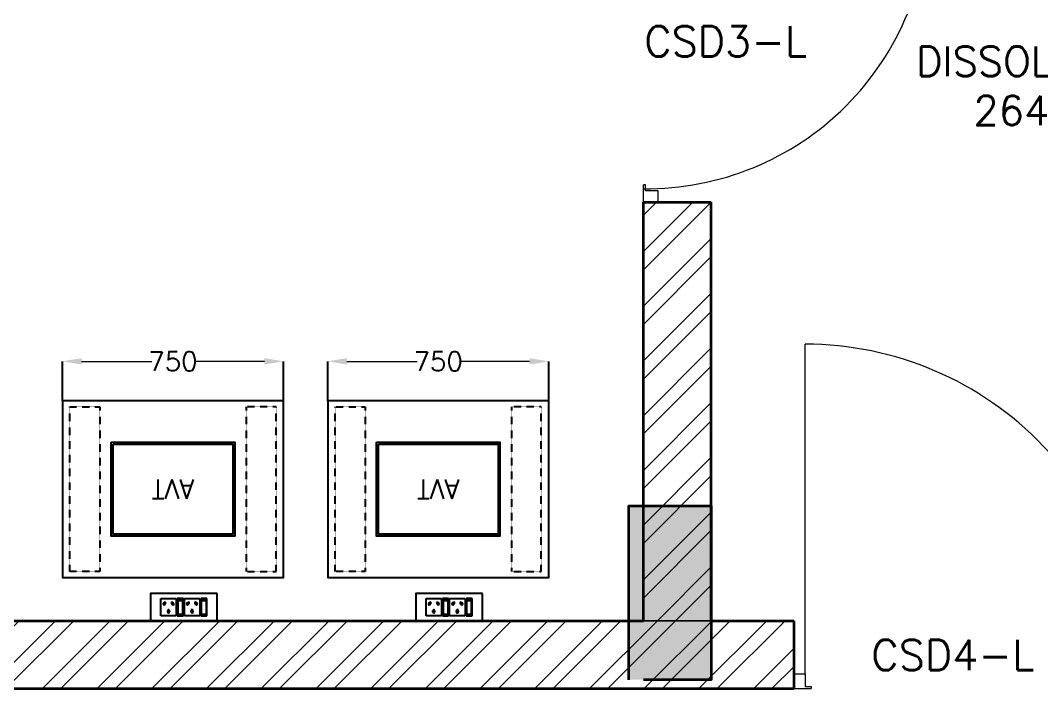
# Model space of a CAD drawing. Extents: x -52083 to 49512, y -145230 to 20224.
# Drawn here: x -35389 to -31925, y 8479 to 10745 of the extents above; entities that cross this region are included whole.
import ezdxf
from ezdxf.enums import TextEntityAlignment as Align

# ---------------------------------------------------------------- set-up
doc = ezdxf.new("R2010")
doc.units = 0
doc.header["$LTSCALE"] = 0.5
doc.header["$MEASUREMENT"] = 0
doc.header["$PDMODE"] = 32
doc.linetypes.add('HIDDEN', pattern=[0.375, 0.25, -0.125])
for name, color, linetype, lineweight in [('1050x2100 Door', 6, 'Continuous', 5), ('1200x2100 Door', 5, 'Continuous', 5), ('COL', 1, 'Continuous', 35), ('DIM', 3, 'Continuous', 5), ('Hatch-1', 8, 'Continuous', 5), ('Sa-Block Text', 7, 'Continuous', 18), ('wall-1', 7, 'Continuous', 35)]:
    doc.layers.add(name, color=color, linetype=linetype, lineweight=lineweight)
for name, color, linetype in [('PDF_Text', 5, 'Continuous'), ('SA-6MRP', 1, 'Continuous'), ('SA-FUR', 3, 'Continuous'), ('SA-Granite', 3, 'Continuous')]:
    doc.layers.add(name, color=color, linetype=linetype)
doc.styles.add('RomanS', font='romans.shx')
doc.styles.get("Standard").update_dxf_attribs({"font": 'romans.shx'})
doc.dimstyles.new('Sa-dim', dxfattribs={"dimtxt": 65, "dimasz": 65, "dimexe": 0, "dimexo": 0, "dimtad": 0, "dimdec": 0, "dimdsep": 46, "dimtxsty": 'Standard', "dimcen": 0, "dimclrd": 256, "dimclre": 7, "dimclrt": 1, "dimadec": 0, "dimazin": 0, "dimtfac": 1, "dimtdec": 0, "dimtmove": 0, "dimatfit": 3, "dimfxl": 1, "dimlwd": -1, "dimarcsym": 0})
pattern_1 = [(45, (5394.74, 2e-13), (-92.80777, 92.80777), []), (45, (5456.61, 2e-13), (-92.80777, 92.80777), [])]

# ---------------------------------------------------------------- blocks, each defined once
blk = doc.blocks.new('SD 1200x2100')
at = {"layer": '1200x2100 Door'}
for p, q in [((289771.1, 46661.9), (289771.1, 46711.8)), ((289771.1, 46711.8), (289829.5, 46711.8)), ((289771.1, 46661.9), (289771.1, 46711.8)), ((289809.4, 46661.9), (289809.4, 46705.1)), ((289809.4, 46705.1), (289829.5, 46705.1)), ((289829.5, 46705.1), (289829.5, 46711.8)), ((290971.1, 46711.8), (290912.7, 46711.8)), ((290912.7, 46705.1), (290912.7, 46711.8)), ((290932.8, 46705.1), (290912.7, 46705.1)), ((290932.8, 46661.9), (290932.8, 46705.1)), ((290971.1, 46661.9), (290971.1, 46711.8)), ((289771.1, 46661.9), (289809.4, 46661.9)), ((290971.1, 46661.9), (290932.8, 46661.9)), ((290932.8, 46661.9), (290932.8, 45543.9))]:
    blk.add_line(p, q, dxfattribs=at)
blk.add_arc((290932.8, 46661.9), 1118, 177.4426, 270, dxfattribs=at)
blk = doc.blocks.new('1050x2100')
at = {"layer": '1050x2100 Door'}
for p, q in [((289971.9, 46661.9), (289971.9, 46711.8)), ((289971.9, 46711.8), (290030.3, 46711.8)), ((289971.9, 46661.9), (289971.9, 46711.8)), ((290010.2, 46661.9), (290010.2, 46705.1)), ((290010.2, 46705.1), (290030.3, 46705.1)), ((290030.3, 46705.1), (290030.3, 46711.8)), ((291021.9, 46711.8), (290963.5, 46711.8)), ((290963.5, 46705.1), (290963.5, 46711.8)), ((290983.6, 46705.1), (290963.5, 46705.1)), ((290983.6, 46661.9), (290983.6, 46705.1)), ((291021.9, 46661.9), (291021.9, 46711.8)), ((289971.9, 46661.9), (290010.2, 46661.9)), ((291021.9, 46661.9), (290983.6, 46661.9)), ((290983.6, 46661.9), (290983.6, 45743.9))]:
    blk.add_line(p, q, dxfattribs=at)
blk.add_arc((290976, 46702.9), 959, 179.4701, 270.4563, dxfattribs=at)
blk = doc.blocks.new('750 X 600 AVT')
at = {"color": 30, "linetype": 'HIDDEN'}
for points in [[(127, 20.4), (127, 579.6), (25.4, 579.6), (25.4, 20.4)], [(623, 20.4), (623, 579.6), (724.6, 579.6), (724.6, 20.4)]]:
    blk.add_lwpolyline(points, close=True, dxfattribs=at)
at = {"color": 30}
for points in [[(584.4, 141.1), (165.6, 141.1), (165.6, 458.9), (584.4, 458.9)], [(578.1, 147.4), (171.9, 147.4), (171.9, 452.6), (578.1, 452.6)]]:
    blk.add_lwpolyline(points, close=True, dxfattribs=at)
at = {"layer": 'SA-Granite', "color": 30}
blk.add_lwpolyline([(0, 0), (750, 0), (750, 600), (0, 600)], close=True, dxfattribs=at)
at = {"insert": (375, 300), "char_height": 65, "width": 175.432, "attachment_point": 5}
blk.add_mtext('{\\C7;AVT}', dxfattribs=at)
blk = doc.blocks.new('*D564')
at = {"layer": 'Defpoints', "color": 0, "transparency": 16777216}
for p in [(-35246.9, 9588.5), (-35246.9, 9455), (-34496.9, 9455)]:
    blk.add_point(p, dxfattribs=at)
at = {"layer": 'DIM', "color": 7, "lineweight": -2, "transparency": 16777216}
for p, q in [((-35246.9, 9455), (-35246.9, 9588.5)), ((-34496.9, 9455), (-34496.9, 9588.5))]:
    blk.add_line(p, q, dxfattribs=at)
at = {"layer": 'DIM', "transparency": 16777216}
for p, q in [((-35181.9, 9588.5), (-34943.9, 9588.5)), ((-34561.9, 9588.5), (-34799.8, 9588.5))]:
    blk.add_line(p, q, dxfattribs=at)
for points in [[(-35181.9, 9599.3), (-35181.9, 9577.6), (-35246.9, 9588.5)], [(-34561.9, 9599.3), (-34561.9, 9577.6), (-34496.9, 9588.5)]]:
    blk.add_solid(points, dxfattribs=at)
at = {"layer": 'DIM', "color": 1, "transparency": 16777216, "insert": (-34871.9, 9588.5), "char_height": 65, "attachment_point": 5}
blk.add_mtext('750', dxfattribs=at)
blk = doc.blocks.new('*U133')
at = {"ltscale": 300}
for p, q in [((-78.1, 29.8), (-78.1, -29.8)), ((-78.1, 29.8), (-78.1, -29.8)), ((-57.3, 29.8), (-78.1, 29.8)), ((-78.1, 29.8), (-57.3, 29.8)), ((-76.3, 23.3), (-76.3, -23.3)), ((-59.1, 23.3), (-76.3, 23.3)), ((-59.1, -23.3), (-59.1, 23.3)), ((-57.3, -29.8), (-57.3, 29.8)), ((-53.9, 29.8), (-1.7, 29.8)), ((-53.9, -29.8), (-53.9, 29.8)), ((-1.7, 29.8), (-1.7, -29.8)), ((1.7, 29.8), (1.7, -29.8)), ((1.7, 29.8), (1.7, -29.8)), ((22.5, 29.8), (1.7, 29.8)), ((1.7, 29.8), (22.5, 29.8)), ((3.5, 23.3), (3.5, -23.3)), ((20.7, 23.3), (3.5, 23.3)), ((20.7, -23.3), (20.7, 23.3)), ((22.5, -29.8), (22.5, 29.8)), ((25.9, -29.8), (25.9, 29.8)), ((25.9, 29.8), (78.1, 29.8)), ((78.1, 29.8), (78.1, -29.8)), ((-78.1, -29.8), (-57.3, -29.8)), ((-76.3, -21.2), (-59.1, -21.2)), ((-76.3, -23.3), (-59.1, -23.3)), ((-1.7, -29.8), (-53.9, -29.8)), ((1.7, -29.8), (22.5, -29.8)), ((3.5, -21.2), (20.7, -21.2)), ((3.5, -23.3), (20.7, -23.3)), ((78.1, -29.8), (25.9, -29.8))]:
    blk.add_line(p, q, dxfattribs=at)
blk.add_lwpolyline([(-113, -46), (113, -46), (113, 46), (-113, 46)], close=True, dxfattribs=at)
for centre, radius, start, end in [((-27.8, 14.7), 4.06, 307.1584, 232.8416), ((-27.8, 10.6), 2.59, 161.4031, 18.5969), ((52, 14.7), 4.06, 307.1584, 232.8416), ((52, 10.6), 2.59, 161.4031, 18.5969), ((-42.7, -11.6), 3.5, 5.2689, 272.51), ((-39.9, -14), 2.82, 202.6838, 75.0951), ((-15.7, -14), 2.82, 104.9049, 337.3162), ((-12.9, -11.6), 3.5, 267.49, 174.7311), ((37.1, -11.6), 3.5, 5.2689, 272.51), ((39.9, -14), 2.82, 202.6838, 75.0951), ((64.1, -14), 2.82, 104.9049, 337.3162), ((66.9, -11.6), 3.5, 267.49, 174.7311)]:
    blk.add_arc(centre, radius, start, end, dxfattribs=at)
at = {"layer": 'Sa-Block Text', "flags": 1}
for tag, p in [('PROJECTNAME', (102.4, 776)), ('FLOOR', (102.4, 686.5)), ('LABNAME', (102.4, 577)), ('ITEMNO:', (102.4, 479.7))]:
    blk.add_attdef(tag, text='', height=65, dxfattribs=at).set_placement(p, align=Align.MIDDLE_CENTER)
at = {"layer": 'Sa-Block Text'}
blk.add_attdef('CATALOGUE', text='', height=65, dxfattribs=at).set_placement((102.4, 360.5), align=Align.MIDDLE_CENTER)
blk = doc.blocks.new('*D566')
at = {"layer": 'Defpoints', "color": 0, "transparency": 16777216}
for p in [(-34346.9, 9588.5), (-34346.9, 9455), (-33596.9, 9455)]:
    blk.add_point(p, dxfattribs=at)
at = {"layer": 'DIM', "color": 7, "lineweight": -2, "transparency": 16777216}
for p, q in [((-34346.9, 9455), (-34346.9, 9588.5)), ((-33596.9, 9455), (-33596.9, 9588.5))]:
    blk.add_line(p, q, dxfattribs=at)
at = {"layer": 'DIM', "transparency": 16777216}
for p, q in [((-34281.9, 9588.5), (-34043.9, 9588.5)), ((-33661.9, 9588.5), (-33899.8, 9588.5))]:
    blk.add_line(p, q, dxfattribs=at)
for points in [[(-34281.9, 9599.3), (-34281.9, 9577.6), (-34346.9, 9588.5)], [(-33661.9, 9599.3), (-33661.9, 9577.6), (-33596.9, 9588.5)]]:
    blk.add_solid(points, dxfattribs=at)
at = {"layer": 'DIM', "color": 1, "transparency": 16777216, "insert": (-33971.9, 9588.5), "char_height": 65, "attachment_point": 5}
blk.add_mtext('750', dxfattribs=at)

msp = doc.modelspace()

# ---------------------------------------------------------------- hatches: boundary and pattern name
at = {"layer": 'COL'}
h = msp.add_hatch(color=256, dxfattribs=at)
h.dxf.hatch_style = 1
h.paths.add_polyline_path([(-33045.5, 9098.7), (-33325.5, 9098.7), (-33325.5, 8508.7), (-33045.5, 8508.7)])
at = {"layer": 'Hatch-1'}
h = msp.add_hatch(dxfattribs=at)
h.set_pattern_fill('ANSI32,_O', color=256, scale=350)
h.set_pattern_definition(pattern_1)
h.paths.add_polyline_path([(-33045.5, 10128.7), (-33275.5, 10128.7), (-33275.5, 8708.7), (-33045.5, 8708.7)])
h = msp.add_hatch(dxfattribs=at)
h.set_pattern_fill('ANSI32,_O', color=256, scale=350)
h.set_pattern_definition(pattern_1)
h.paths.add_polyline_path([(-36825.5, 8708.7), (-32765.5, 8708.7), (-32765.5, 8478.7), (-36825.5, 8478.7)])

# ---------------------------------------------------------------- linework, layer by layer
at = {"layer": 'COL', "elevation": 2637.8}
msp.add_lwpolyline([(-33325.5, 8508.7), (-33325.5, 9098.7), (-33045.5, 9098.7), (-33045.5, 8508.7), (-33275.5, 8508.7)], dxfattribs=at)
at = {"layer": 'Hatch-1', "elevation": 2637.8}
for points in [[(-33045.5, 10128.7), (-33275.5, 10128.7), (-33275.5, 8708.7), (-33045.5, 8708.7)], [(-33275.5, 10128.7), (-33045.5, 10128.7), (-33045.5, 8708.7), (-33275.5, 8708.7)], [(-33045.5, 10128.7), (-33275.5, 10128.7), (-33275.5, 8708.7), (-33045.5, 8708.7)], [(-36825.5, 8708.7), (-32765.5, 8708.7), (-32765.5, 8478.7), (-36825.5, 8478.7)], [(-36825.5, 8708.7), (-32765.5, 8708.7), (-32765.5, 8478.7), (-36825.5, 8478.7)]]:
    msp.add_lwpolyline(points, close=True, dxfattribs=at)
at = {"layer": 'SA-FUR', "color": 7, "elevation": 2637.8}
for points in [[(-34496.9, 9455), (-35246.9, 9455), (-35246.9, 8855), (-34496.9, 8855)], [(-33596.9, 9455), (-34346.9, 9455), (-34346.9, 8855), (-33596.9, 8855)]]:
    msp.add_lwpolyline(points, close=True, dxfattribs=at)
at = {"layer": 'wall-1'}
for p, q in [((-33275.5, 10128.7, 2637.8), (-33045.5, 10128.7, 2637.8)), ((-33275.5, 8708.7, 2637.8), (-33275.5, 10128.7, 2637.8)), ((-33045.5, 8708.7, 2637.8), (-33045.5, 10128.7, 2637.8)), ((-36825.5, 8708.7, 2637.8), (-33275.5, 8708.7, 2637.8)), ((-33045.5, 8708.7, 2637.8), (-32765.5, 8708.7, 2637.8)), ((-32765.5, 8708.7, 2637.8), (-32765.5, 8478.7, 2637.8)), ((-36825.5, 8478.7, 2637.8), (-33275.5, 8478.7, 2637.8)), ((-33275.5, 8478.7, 2637.8), (-32765.5, 8478.7, 2637.8))]:
    msp.add_line(p, q, dxfattribs=at)

# ---------------------------------------------------------------- block references
at = {"layer": '1050x2100 Door', "rotation": 90}
msp.add_blockref('1050x2100', (13436.3, -279843.2, 2637.8), dxfattribs=at)
at = {"layer": '1200x2100 Door', "rotation": 180}
msp.add_blockref('SD 1200x2100', (258205.6, 55190.5, 2637.8), dxfattribs=at)
at = {"layer": 'SA-6MRP', "color": 7, "rotation": 180}
for p in [(-34835, 8754.7, 2637.8), (-33935, 8754.7, 2637.8)]:
    msp.add_blockref('*U133', p, dxfattribs=at)
at = {"layer": 'SA-Granite', "rotation": 180}
for p in [(-34496.9, 9455, 2637.8), (-33596.9, 9455, 2637.8)]:
    msp.add_blockref('750 X 600 AVT', p, dxfattribs=at)

# ---------------------------------------------------------------- texts
at = {"layer": '1050x2100 Door', "color": 0, "style": 'RomanS'}
msp.add_text('CSD3-L', height=103.23, dxfattribs=at).set_placement((-33273.1, 10622.3, 2637.8))
at = {"layer": '1200x2100 Door', "color": 0, "style": 'RomanS'}
msp.add_text('CSD4-L', height=103.23, dxfattribs=at).set_placement((-32502.4, 8540.8, 2637.8))
at = {"layer": 'PDF_Text', "insert": (-31701.9, 10522.6, 2637.8), "char_height": 100, "width": 2110.371, "attachment_point": 5, "style": 'RomanS'}
msp.add_mtext('DISSOLUTION ROOM\\P{\\C0;2640 X 5805}', dxfattribs=at)

# ---------------------------------------------------------------- dimensions: what is measured, and where the dimension line sits
at = {"layer": 'DIM', "color": 7}
for base, p1, p2, picture, middle in [((-35246.9, 9588.5, 2637.8), (-34496.9, 9455, 2637.8), (-35246.9, 9455, 2637.8), '*D564', (-34871.9, 9588.5, 2637.8)), ((-34346.9, 9588.5, 2637.8), (-33596.9, 9455, 2637.8), (-34346.9, 9455, 2637.8), '*D566', (-33971.9, 9588.5, 2637.8))]:
    dim = msp.add_linear_dim(base=base, p1=p1, p2=p2, angle=180, dimstyle='Sa-dim', dxfattribs=at)
    dim.commit()
    dim.dimension.update_dxf_attribs({"geometry": picture, "text_midpoint": middle})

doc.saveas('drawing.dxf')
